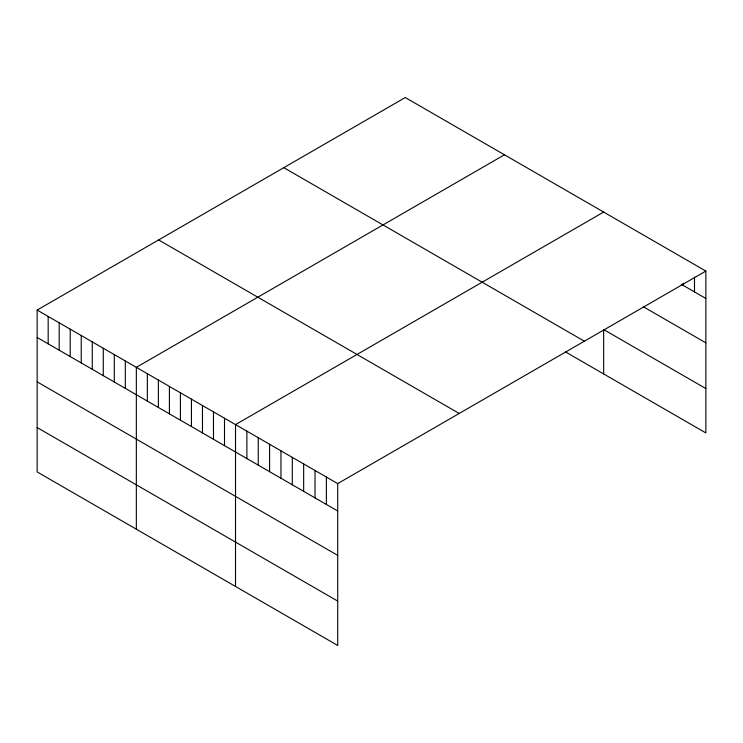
<?xml version="1.0" encoding="UTF-8"?>
<svg xmlns="http://www.w3.org/2000/svg" width="743" height="743" viewBox="0 0 743 743"><rect width="100%" height="100%" fill="white"/><g stroke="black" fill="none" stroke-linecap="round" stroke-linejoin="round"><path stroke-width="1.11" d="M705.85 271.065L337.721 483.6L337.721 645.463L37.15 471.935L37.15 310.072L405.279 97.537L705.85 271.065L705.85 432.928L565.581 351.95M504.469 154.795L136.34 367.339L136.34 529.202M603.66 212.061L235.522 424.606L235.522 586.468M681.247 284.263L705.85 298.463M643.401 306.785L705.85 342.839M705.85 388.561L603.66 329.558L603.66 373.924M283.798 167.667L584.37 341.204M158.631 239.933L459.202 413.47M37.15 310.072L337.721 483.6M37.15 337.471L337.721 511.008M37.15 381.846L337.721 555.374M37.15 427.559L337.721 601.096M694.491 277.065L694.491 291.915M683.142 283.074L683.142 285.358M326.363 477.052L326.363 504.451M315.013 470.495L315.013 497.894M303.655 463.938L303.655 491.337M292.296 457.382L292.296 484.78M280.947 450.825L280.947 478.223M269.588 444.268L269.588 471.675M258.239 437.711L258.239 465.118M246.88 431.163L246.88 458.561M224.507 418.244L224.507 445.642M213.482 411.873L213.482 439.28M202.468 405.511L202.468 432.918M191.443 399.149L191.443 426.556M180.419 392.787L180.419 420.194M169.404 386.425L169.404 413.823M158.38 380.063L158.38 407.461M147.355 373.701L147.355 401.099M125.316 360.977L125.316 388.375M114.292 354.615L114.292 382.013M103.277 348.244L103.277 375.652M92.253 341.882L92.253 369.29M81.238 335.52L81.238 362.928M70.213 329.158L70.213 356.566M59.189 322.796L59.189 350.194M48.174 316.434L48.174 343.833"/></g></svg>
